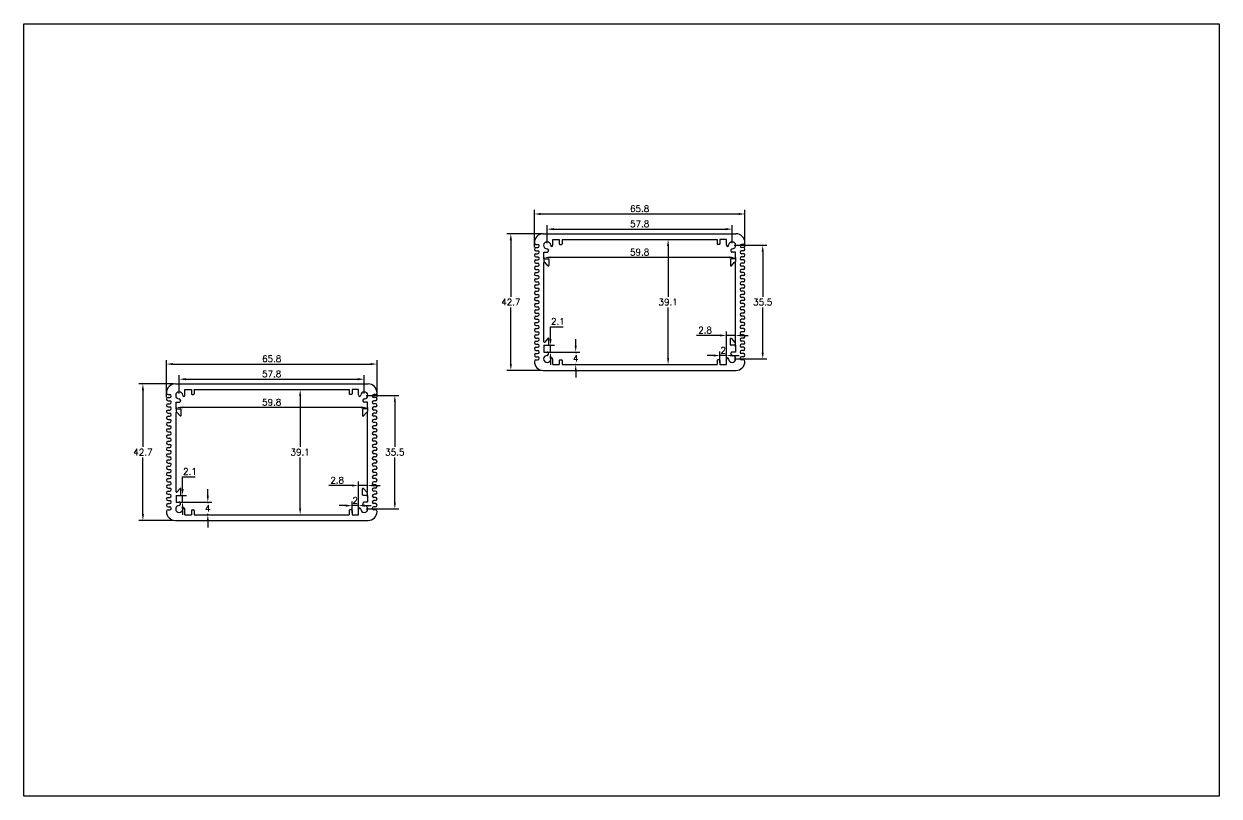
# Model space of a CAD drawing. Header units: millimetres. Extents: x -77 to 296, y -108 to 134.
import ezdxf

# ---------------------------------------------------------------- set-up
doc = ezdxf.new("R2010")
doc.units = ezdxf.units.MM
doc.styles.get("Standard").update_dxf_attribs({"font": 'txt.shx', "height": 2})
doc.dimstyles.new('ISO-25', dxfattribs={"dimtxt": 2.5, "dimasz": 2, "dimexe": 1.25, "dimexo": 0.625, "dimtad": 1, "dimtih": 1, "dimtoh": 1, "dimdec": 1, "dimdsep": 46, "dimtxsty": 'Standard', "dimcen": 2.5, "dimadec": 0, "dimazin": 0, "dimtfac": 1, "dimtdec": 1, "dimtmove": 0, "dimatfit": 3, "dimfxl": 0, "dimarcsym": 0})

# ---------------------------------------------------------------- blocks, each defined once
blk = doc.blocks.new('*D22')
at = {"color": 0, "lineweight": -2}
for p, q in [((-32.95, 17.15), (-32.95, 28.74)), ((-30.95, 27.49), (30.85, 27.49)), ((32.85, 17.15), (32.85, 28.74))]:
    blk.add_line(p, q, dxfattribs=at)
at = {"color": 0}
for points in [[(-30.95, 27.82), (-30.95, 27.16), (-32.95, 27.49)], [(30.85, 27.82), (30.85, 27.16), (32.85, 27.49)]]:
    blk.add_solid(points, dxfattribs=at)
at = {"layer": 'Defpoints', "color": 0}
for p in [(32.85, 27.49), (-32.95, 16.53), (32.85, 16.53)]:
    blk.add_point(p, dxfattribs=at)
at = {"color": 0, "insert": (-0.05, 29.14), "char_height": 2, "attachment_point": 5}
blk.add_mtext('65.8', dxfattribs=at)
blk = doc.blocks.new('*D23')
at = {"color": 0, "lineweight": -2}
for p, q in [((-28.95, 18.33), (-28.95, 24)), ((-26.95, 22.75), (26.85, 22.75)), ((28.85, 18.33), (28.85, 24))]:
    blk.add_line(p, q, dxfattribs=at)
at = {"color": 0}
for points in [[(-26.95, 23.09), (-26.95, 22.42), (-28.95, 22.75)], [(26.85, 23.09), (26.85, 22.42), (28.85, 22.75)]]:
    blk.add_solid(points, dxfattribs=at)
at = {"layer": 'Defpoints', "color": 0}
for p in [(28.85, 22.75), (-28.95, 17.7), (28.85, 17.7)]:
    blk.add_point(p, dxfattribs=at)
at = {"color": 0, "insert": (-0.05, 24.4), "char_height": 2, "attachment_point": 5}
blk.add_mtext('57.8', dxfattribs=at)
blk = doc.blocks.new('*D24')
at = {"color": 0, "lineweight": -2}
for p, q in [((-30.77, 21.3), (-41.54, 21.3)), ((-40.29, 19.3), (-40.29, 1.62)), ((-40.29, -19.4), (-40.29, -1.72)), ((-30.77, -21.4), (-41.54, -21.4))]:
    blk.add_line(p, q, dxfattribs=at)
at = {"color": 0}
for points in [[(-40.63, 19.3), (-39.96, 19.3), (-40.29, 21.3)], [(-40.63, -19.4), (-39.96, -19.4), (-40.29, -21.4)]]:
    blk.add_solid(points, dxfattribs=at)
at = {"layer": 'Defpoints', "color": 0}
for p in [(-40.29, 21.3), (-30.15, 21.3), (-30.15, -21.4)]:
    blk.add_point(p, dxfattribs=at)
at = {"color": 0, "insert": (-40.29, -0.05), "char_height": 2, "attachment_point": 5}
blk.add_mtext('42.7', dxfattribs=at)
blk = doc.blocks.new('*D25')
at = {"color": 0, "lineweight": -2}
for p, q in [((29.48, 17.7), (39.67, 17.7)), ((38.42, 15.7), (38.42, 1.6)), ((38.42, -15.8), (38.42, -1.7)), ((29.48, -17.8), (39.67, -17.8))]:
    blk.add_line(p, q, dxfattribs=at)
at = {"color": 0}
for points in [[(38.08, 15.7), (38.75, 15.7), (38.42, 17.7)], [(38.08, -15.8), (38.75, -15.8), (38.42, -17.8)]]:
    blk.add_solid(points, dxfattribs=at)
at = {"layer": 'Defpoints', "color": 0}
for p in [(28.85, 17.7), (28.85, -17.8), (38.42, -17.8)]:
    blk.add_point(p, dxfattribs=at)
at = {"color": 0, "insert": (38.42, -0.05), "char_height": 2, "attachment_point": 5}
blk.add_mtext('35.5', dxfattribs=at)
blk = doc.blocks.new('*D26')
at = {"color": 0, "lineweight": -2}
for p, q in [((-27.91, -11.55), (-27.91, -7.73)), ((-27.91, -7.73), (-23.93, -7.73)), ((-28.67, -13.55), (-26.66, -13.55)), ((-27.91, -15.65), (-27.91, -13.55)), ((-28.84, -15.65), (-26.66, -15.65)), ((-27.91, -17.65), (-27.91, -19.65))]:
    blk.add_line(p, q, dxfattribs=at)
at = {"color": 0}
for points in [[(-28.24, -11.55), (-27.57, -11.55), (-27.91, -13.55)], [(-28.24, -17.65), (-27.57, -17.65), (-27.91, -15.65)]]:
    blk.add_solid(points, dxfattribs=at)
at = {"layer": 'Defpoints', "color": 0}
for p in [(-29.3, -13.55), (-29.47, -15.65), (-27.91, -15.65)]:
    blk.add_point(p, dxfattribs=at)
at = {"color": 0, "insert": (-25.6, -6.08), "char_height": 2, "attachment_point": 5}
blk.add_mtext('2.1', dxfattribs=at)
blk = doc.blocks.new('*D27')
at = {"color": 0, "lineweight": -2}
for p, q in [((-20.02, -13.65), (-20.02, -11.65)), ((-28.84, -15.65), (-18.77, -15.65)), ((-20.02, -15.65), (-20.02, -15.97)), ((-23.62, -19.6), (-18.77, -19.6)), ((-20.02, -19.6), (-20.02, -19.28)), ((-20.02, -21.6), (-20.02, -23.6))]:
    blk.add_line(p, q, dxfattribs=at)
at = {"color": 0}
for points in [[(-20.36, -13.65), (-19.69, -13.65), (-20.02, -15.65)], [(-20.36, -21.6), (-19.69, -21.6), (-20.02, -19.6)]]:
    blk.add_solid(points, dxfattribs=at)
at = {"layer": 'Defpoints', "color": 0}
for p in [(-29.47, -15.65), (-24.25, -19.6), (-20.02, -19.6)]:
    blk.add_point(p, dxfattribs=at)
at = {"color": 0, "insert": (-20.02, -17.62), "char_height": 2, "attachment_point": 5}
blk.add_mtext('4', dxfattribs=at)
blk = doc.blocks.new('*D28')
at = {"color": 0, "lineweight": -2}
for p, q in [((23.05, -16.75), (21.05, -16.75)), ((25.05, -18.97), (25.05, -15.5)), ((27.05, -16.75), (25.05, -16.75)), ((27.05, -18.97), (27.05, -15.5)), ((29.05, -16.75), (31.05, -16.75))]:
    blk.add_line(p, q, dxfattribs=at)
at = {"color": 0}
for points in [[(23.05, -16.42), (23.05, -17.09), (25.05, -16.75)], [(29.05, -16.42), (29.05, -17.09), (27.05, -16.75)]]:
    blk.add_solid(points, dxfattribs=at)
at = {"layer": 'Defpoints', "color": 0}
for p in [(25.05, -16.75), (25.05, -19.6), (27.05, -19.6)]:
    blk.add_point(p, dxfattribs=at)
at = {"color": 0, "insert": (26.05, -15.11), "char_height": 2, "attachment_point": 5}
blk.add_mtext('2', dxfattribs=at)
blk = doc.blocks.new('*D29')
at = {"color": 0, "lineweight": -2}
for p, q in [((25.05, -10.46), (17.76, -10.46)), ((27.05, -18.97), (27.05, -9.21)), ((29.85, -10.46), (27.05, -10.46)), ((29.85, -13.97), (29.85, -9.21)), ((31.85, -10.46), (33.85, -10.46))]:
    blk.add_line(p, q, dxfattribs=at)
at = {"color": 0}
for points in [[(25.05, -10.13), (25.05, -10.8), (27.05, -10.46)], [(31.85, -10.13), (31.85, -10.8), (29.85, -10.46)]]:
    blk.add_solid(points, dxfattribs=at)
at = {"layer": 'Defpoints', "color": 0}
for p in [(29.85, -10.46), (29.85, -14.6), (27.05, -19.6)]:
    blk.add_point(p, dxfattribs=at)
at = {"color": 0, "insert": (20.41, -8.82), "char_height": 2, "attachment_point": 5}
blk.add_mtext('2.8', dxfattribs=at)
blk = doc.blocks.new('*D30')
at = {"color": 0, "lineweight": -2}
for p, q in [((-29.95, 13.88), (-29.95, 12.66)), ((27.85, 13.91), (-27.95, 13.91)), ((29.85, 13.88), (29.85, 12.66))]:
    blk.add_line(p, q, dxfattribs=at)
at = {"color": 0}
for points in [[(-27.95, 14.25), (-27.95, 13.58), (-29.95, 13.91)], [(27.85, 14.25), (27.85, 13.58), (29.85, 13.91)]]:
    blk.add_solid(points, dxfattribs=at)
at = {"layer": 'Defpoints', "color": 0}
for p in [(-29.95, 14.5), (-29.95, 13.91), (29.85, 14.5)]:
    blk.add_point(p, dxfattribs=at)
at = {"color": 0, "insert": (-0.05, 15.56), "char_height": 2, "attachment_point": 5}
blk.add_mtext('59.8', dxfattribs=at)
blk = doc.blocks.new('*D31')
at = {"color": 0, "lineweight": -2}
for p, q in [((0.58, 19.5), (10.09, 19.5)), ((8.84, 17.5), (8.84, 1.6)), ((8.84, -17.6), (8.84, -1.7)), ((0.58, -19.6), (10.09, -19.6))]:
    blk.add_line(p, q, dxfattribs=at)
at = {"color": 0}
for points in [[(8.51, 17.5), (9.17, 17.5), (8.84, 19.5)], [(8.51, -17.6), (9.17, -17.6), (8.84, -19.6)]]:
    blk.add_solid(points, dxfattribs=at)
at = {"layer": 'Defpoints', "color": 0}
for p in [(-0.05, 19.5), (-0.05, -19.6), (8.84, -19.6)]:
    blk.add_point(p, dxfattribs=at)
at = {"color": 0, "insert": (8.84, -0.05), "char_height": 2, "attachment_point": 5}
blk.add_mtext('39.1', dxfattribs=at)
blk = doc.blocks.new('*D32')
at = {"color": 0, "lineweight": -2}
for p, q in [((82.02, 64.05), (82.02, 75.64)), ((147.82, 64.05), (147.82, 75.64)), ((84.02, 74.39), (145.82, 74.39))]:
    blk.add_line(p, q, dxfattribs=at)
at = {"color": 0}
for points in [[(84.02, 74.72), (84.02, 74.05), (82.02, 74.39)], [(145.82, 74.72), (145.82, 74.05), (147.82, 74.39)]]:
    blk.add_solid(points, dxfattribs=at)
at = {"layer": 'Defpoints', "color": 0}
for p in [(147.82, 74.39), (82.02, 63.42), (147.82, 63.42)]:
    blk.add_point(p, dxfattribs=at)
at = {"color": 0, "insert": (114.92, 76.03), "char_height": 2, "attachment_point": 5}
blk.add_mtext('65.8', dxfattribs=at)
blk = doc.blocks.new('*D33')
at = {"color": 0, "lineweight": -2}
for p, q in [((86.02, 65.22), (86.02, 70.9)), ((88.02, 69.65), (141.82, 69.65)), ((143.82, 65.22), (143.82, 70.9))]:
    blk.add_line(p, q, dxfattribs=at)
at = {"color": 0}
for points in [[(88.02, 69.98), (88.02, 69.32), (86.02, 69.65)], [(141.82, 69.98), (141.82, 69.32), (143.82, 69.65)]]:
    blk.add_solid(points, dxfattribs=at)
at = {"layer": 'Defpoints', "color": 0}
for p in [(143.82, 69.65), (86.02, 64.6), (143.82, 64.6)]:
    blk.add_point(p, dxfattribs=at)
at = {"color": 0, "insert": (114.92, 71.3), "char_height": 2, "attachment_point": 5}
blk.add_mtext('57.8', dxfattribs=at)
blk = doc.blocks.new('*D34')
at = {"color": 0, "lineweight": -2}
for p, q in [((84.19, 68.2), (73.42, 68.2)), ((74.67, 66.2), (74.67, 48.51)), ((74.67, 27.5), (74.67, 45.18)), ((84.19, 25.5), (73.42, 25.5))]:
    blk.add_line(p, q, dxfattribs=at)
at = {"color": 0}
for points in [[(74.33, 66.2), (75, 66.2), (74.67, 68.2)], [(74.33, 27.5), (75, 27.5), (74.67, 25.5)]]:
    blk.add_solid(points, dxfattribs=at)
at = {"layer": 'Defpoints', "color": 0}
for p in [(74.67, 68.2), (84.82, 68.2), (84.82, 25.5)]:
    blk.add_point(p, dxfattribs=at)
at = {"color": 0, "insert": (74.67, 46.85), "char_height": 2, "attachment_point": 5}
blk.add_mtext('42.7', dxfattribs=at)
blk = doc.blocks.new('*D35')
at = {"color": 0, "lineweight": -2}
for p, q in [((144.44, 64.6), (154.63, 64.6)), ((153.38, 62.6), (153.38, 48.49)), ((153.38, 31.1), (153.38, 45.2)), ((144.44, 29.1), (154.63, 29.1))]:
    blk.add_line(p, q, dxfattribs=at)
at = {"color": 0}
for points in [[(153.04, 62.6), (153.71, 62.6), (153.38, 64.6)], [(153.04, 31.1), (153.71, 31.1), (153.38, 29.1)]]:
    blk.add_solid(points, dxfattribs=at)
at = {"layer": 'Defpoints', "color": 0}
for p in [(143.82, 64.6), (143.82, 29.1), (153.38, 29.1)]:
    blk.add_point(p, dxfattribs=at)
at = {"color": 0, "insert": (153.38, 46.85), "char_height": 2, "attachment_point": 5}
blk.add_mtext('35.5', dxfattribs=at)
blk = doc.blocks.new('*D36')
at = {"color": 0, "lineweight": -2}
for p, q in [((87.05, 35.35), (87.05, 39.17)), ((87.05, 39.17), (91.04, 39.17)), ((86.12, 31.25), (88.3, 31.25)), ((86.29, 33.35), (88.3, 33.35)), ((87.05, 31.25), (87.05, 33.35)), ((87.05, 29.25), (87.05, 27.25))]:
    blk.add_line(p, q, dxfattribs=at)
at = {"color": 0}
for points in [[(86.72, 35.35), (87.39, 35.35), (87.05, 33.35)], [(86.72, 29.25), (87.39, 29.25), (87.05, 31.25)]]:
    blk.add_solid(points, dxfattribs=at)
at = {"layer": 'Defpoints', "color": 0}
for p in [(85.49, 31.25), (85.67, 33.35), (87.05, 31.25)]:
    blk.add_point(p, dxfattribs=at)
at = {"color": 0, "insert": (89.36, 40.81), "char_height": 2, "attachment_point": 5}
blk.add_mtext('2.1', dxfattribs=at)
blk = doc.blocks.new('*D37')
at = {"color": 0, "lineweight": -2}
for p, q in [((94.94, 33.25), (94.94, 35.25)), ((86.12, 31.25), (96.19, 31.25)), ((94.94, 31.25), (94.94, 30.93)), ((91.34, 27.3), (96.19, 27.3)), ((94.94, 27.3), (94.94, 27.61)), ((94.94, 25.3), (94.94, 23.3))]:
    blk.add_line(p, q, dxfattribs=at)
at = {"color": 0}
for points in [[(94.61, 33.25), (95.27, 33.25), (94.94, 31.25)], [(94.61, 25.3), (95.27, 25.3), (94.94, 27.3)]]:
    blk.add_solid(points, dxfattribs=at)
at = {"layer": 'Defpoints', "color": 0}
for p in [(85.49, 31.25), (90.72, 27.3), (94.94, 27.3)]:
    blk.add_point(p, dxfattribs=at)
at = {"color": 0, "insert": (94.94, 29.27), "char_height": 2, "attachment_point": 5}
blk.add_mtext('4', dxfattribs=at)
blk = doc.blocks.new('*D38')
at = {"color": 0, "lineweight": -2}
for p, q in [((138.02, 30.14), (136.02, 30.14)), ((140.02, 27.92), (140.02, 31.39)), ((142.02, 30.14), (140.02, 30.14)), ((142.02, 27.92), (142.02, 31.39)), ((144.02, 30.14), (146.02, 30.14))]:
    blk.add_line(p, q, dxfattribs=at)
at = {"color": 0}
for points in [[(138.02, 30.48), (138.02, 29.81), (140.02, 30.14)], [(144.02, 30.48), (144.02, 29.81), (142.02, 30.14)]]:
    blk.add_solid(points, dxfattribs=at)
at = {"layer": 'Defpoints', "color": 0}
for p in [(140.02, 30.14), (140.02, 27.3), (142.02, 27.3)]:
    blk.add_point(p, dxfattribs=at)
at = {"color": 0, "insert": (141.02, 31.79), "char_height": 2, "attachment_point": 5}
blk.add_mtext('2', dxfattribs=at)
blk = doc.blocks.new('*D39')
at = {"color": 0, "lineweight": -2}
for p, q in [((142.02, 27.92), (142.02, 37.68)), ((144.82, 32.92), (144.82, 37.68)), ((140.02, 36.43), (132.72, 36.43)), ((144.82, 36.43), (142.02, 36.43)), ((146.82, 36.43), (148.82, 36.43))]:
    blk.add_line(p, q, dxfattribs=at)
at = {"color": 0}
for points in [[(140.02, 36.77), (140.02, 36.1), (142.02, 36.43)], [(146.82, 36.77), (146.82, 36.1), (144.82, 36.43)]]:
    blk.add_solid(points, dxfattribs=at)
at = {"layer": 'Defpoints', "color": 0}
for p in [(144.82, 36.43), (144.82, 32.3), (142.02, 27.3)]:
    blk.add_point(p, dxfattribs=at)
at = {"color": 0, "insert": (135.37, 38.08), "char_height": 2, "attachment_point": 5}
blk.add_mtext('2.8', dxfattribs=at)
blk = doc.blocks.new('*D40')
at = {"color": 0, "lineweight": -2}
for p, q in [((85.02, 60.77), (85.02, 59.56)), ((142.82, 60.81), (87.02, 60.81)), ((144.82, 60.77), (144.82, 59.56))]:
    blk.add_line(p, q, dxfattribs=at)
at = {"color": 0}
for points in [[(87.02, 61.14), (87.02, 60.48), (85.02, 60.81)], [(142.82, 61.14), (142.82, 60.48), (144.82, 60.81)]]:
    blk.add_solid(points, dxfattribs=at)
at = {"layer": 'Defpoints', "color": 0}
for p in [(85.02, 61.4), (85.02, 60.81), (144.82, 61.4)]:
    blk.add_point(p, dxfattribs=at)
at = {"color": 0, "insert": (114.92, 62.46), "char_height": 2, "attachment_point": 5}
blk.add_mtext('59.8', dxfattribs=at)
blk = doc.blocks.new('*D41')
at = {"color": 0, "lineweight": -2}
for p, q in [((115.54, 66.4), (125.05, 66.4)), ((123.8, 64.4), (123.8, 48.49)), ((123.8, 29.3), (123.8, 45.2)), ((115.54, 27.3), (125.05, 27.3))]:
    blk.add_line(p, q, dxfattribs=at)
at = {"color": 0}
for points in [[(123.47, 64.4), (124.14, 64.4), (123.8, 66.4)], [(123.47, 29.3), (124.14, 29.3), (123.8, 27.3)]]:
    blk.add_solid(points, dxfattribs=at)
at = {"layer": 'Defpoints', "color": 0}
for p in [(114.92, 66.4), (114.92, 27.3), (123.8, 27.3)]:
    blk.add_point(p, dxfattribs=at)
at = {"color": 0, "insert": (123.8, 46.85), "char_height": 2, "attachment_point": 5}
blk.add_mtext('39.1', dxfattribs=at)

msp = doc.modelspace()

# ---------------------------------------------------------------- linework, layer by layer
for p, q in [((84.82, 68.2), (145.02, 68.2)), ((82.02, 65.4), (82.02, 65.37)), ((82.52, 64.87), (83.04, 64.87)), ((82.52, 63.92), (83.04, 63.92)), ((83.52, 64.4), (83.52, 64.4)), ((87.82, 66.4), (89.82, 66.4)), ((87.82, 64.73), (87.82, 66.4)), ((89.82, 66.4), (89.82, 65.1)), ((90.02, 64.9), (90.52, 64.9)), ((90.72, 66.4), (139.12, 66.4)), ((90.72, 66.4), (90.72, 65.1)), ((139.12, 66.4), (139.12, 65.1)), ((139.82, 64.9), (139.32, 64.9)), ((142.02, 66.4), (140.02, 66.4)), ((140.02, 66.4), (140.02, 65.1)), ((142.02, 64.73), (142.02, 66.4)), ((146.32, 64.4), (146.32, 64.4)), ((147.32, 64.87), (146.79, 64.87)), ((147.32, 63.92), (146.79, 63.92)), ((147.82, 65.4), (147.82, 65.37)), ((82.52, 62.92), (83.04, 62.92)), ((82.52, 61.97), (83.04, 61.97)), ((82.52, 60.97), (83.04, 60.97)), ((82.52, 60.02), (83.04, 60.02)), ((83.52, 62.45), (83.52, 62.45)), ((83.52, 60.5), (83.52, 60.5)), ((85.02, 62.45), (85.97, 62.45)), ((85.02, 60.35), (85.02, 62.45)), ((85.02, 60.35), (86.32, 60.35)), ((86.41, 63.15), (86.43, 63.04)), ((86.52, 60.15), (86.52, 58.25)), ((143.32, 60.15), (143.32, 58.25)), ((143.43, 63.15), (143.4, 63.04)), ((144.82, 60.35), (143.52, 60.35)), ((144.82, 62.45), (143.86, 62.45)), ((144.82, 60.35), (144.82, 62.45)), ((146.32, 62.45), (146.32, 62.45)), ((146.32, 60.5), (146.32, 60.5)), ((147.32, 62.92), (146.79, 62.92)), ((147.32, 61.97), (146.79, 61.97)), ((147.32, 60.97), (146.79, 60.97)), ((147.32, 60.02), (146.79, 60.02)), ((82.52, 59.02), (83.04, 59.02)), ((82.52, 58.07), (83.04, 58.07)), ((82.52, 57.07), (83.04, 57.07)), ((82.52, 56.12), (83.04, 56.12)), ((83.52, 58.55), (83.52, 58.55)), ((83.52, 56.6), (83.52, 56.6)), ((85.02, 34.45), (85.02, 59.25)), ((85.12, 59.35), (85.17, 59.35)), ((86.26, 58.18), (85.25, 59.31)), ((86.42, 58.15), (86.33, 58.15)), ((143.42, 58.15), (143.5, 58.15)), ((143.57, 58.18), (144.59, 59.31)), ((144.72, 59.35), (144.66, 59.35)), ((144.82, 34.45), (144.82, 59.25)), ((146.32, 58.55), (146.32, 58.55)), ((146.32, 56.6), (146.32, 56.6)), ((147.32, 59.02), (146.79, 59.02)), ((147.32, 58.07), (146.79, 58.07)), ((147.32, 57.07), (146.79, 57.07)), ((147.32, 56.12), (146.79, 56.12)), ((82.52, 55.12), (83.04, 55.12)), ((82.52, 54.17), (83.04, 54.17)), ((82.52, 53.17), (83.04, 53.17)), ((83.52, 54.65), (83.52, 54.65)), ((83.52, 52.7), (83.52, 52.7)), ((146.32, 54.65), (146.32, 54.65)), ((146.32, 52.7), (146.32, 52.7)), ((147.32, 55.12), (146.79, 55.12)), ((147.32, 54.17), (146.79, 54.17)), ((147.32, 53.17), (146.79, 53.17)), ((82.52, 52.22), (83.04, 52.22)), ((82.52, 51.22), (83.04, 51.22)), ((82.52, 50.27), (83.04, 50.27)), ((82.52, 49.27), (83.04, 49.27)), ((83.52, 50.75), (83.52, 50.75)), ((83.52, 48.8), (83.52, 48.8)), ((146.32, 50.75), (146.32, 50.75)), ((146.32, 48.8), (146.32, 48.8)), ((147.32, 52.22), (146.79, 52.22)), ((147.32, 51.22), (146.79, 51.22)), ((147.32, 50.27), (146.79, 50.27)), ((147.32, 49.27), (146.79, 49.27)), ((82.52, 48.32), (83.04, 48.32)), ((82.52, 47.32), (83.04, 47.32)), ((82.52, 46.37), (83.04, 46.37)), ((82.52, 45.37), (83.04, 45.37)), ((83.52, 46.85), (83.52, 46.85)), ((83.52, 44.9), (83.52, 44.9)), ((146.32, 46.85), (146.32, 46.85)), ((146.32, 44.9), (146.32, 44.9)), ((147.32, 48.32), (146.79, 48.32)), ((147.32, 47.32), (146.79, 47.32)), ((147.32, 46.37), (146.79, 46.37)), ((147.32, 45.37), (146.79, 45.37)), ((82.52, 44.42), (83.04, 44.42)), ((82.52, 43.42), (83.04, 43.42)), ((82.52, 42.47), (83.04, 42.47)), ((82.52, 41.47), (83.04, 41.47)), ((83.52, 42.95), (83.52, 42.95)), ((146.32, 42.95), (146.32, 42.95)), ((147.32, 44.42), (146.79, 44.42)), ((147.32, 43.42), (146.79, 43.42)), ((147.32, 42.47), (146.79, 42.47)), ((147.32, 41.47), (146.79, 41.47)), ((82.52, 40.52), (83.04, 40.52)), ((82.52, 39.52), (83.04, 39.52)), ((82.52, 38.57), (83.04, 38.57)), ((82.52, 37.57), (83.04, 37.57)), ((83.52, 41), (83.52, 41)), ((83.52, 39.05), (83.52, 39.05)), ((146.32, 41), (146.32, 41)), ((146.32, 39.05), (146.32, 39.05)), ((147.32, 40.52), (146.79, 40.52)), ((147.32, 39.52), (146.79, 39.52)), ((147.32, 38.57), (146.79, 38.57)), ((147.32, 37.57), (146.79, 37.57)), ((82.52, 36.62), (83.04, 36.62)), ((82.52, 35.62), (83.04, 35.62)), ((82.52, 34.67), (83.04, 34.67)), ((82.52, 33.67), (83.04, 33.67)), ((83.52, 37.1), (83.52, 37.1)), ((83.52, 35.15), (83.52, 35.15)), ((85.12, 34.35), (85.17, 34.35)), ((86.26, 35.51), (85.25, 34.38)), ((86.42, 35.55), (86.33, 35.55)), ((86.52, 33.55), (86.52, 35.45)), ((143.32, 33.55), (143.32, 35.45)), ((143.42, 35.55), (143.5, 35.55)), ((143.57, 35.51), (144.59, 34.38)), ((144.72, 34.35), (144.66, 34.35)), ((146.32, 37.1), (146.32, 37.1)), ((146.32, 35.15), (146.32, 35.15)), ((147.32, 36.62), (146.79, 36.62)), ((147.32, 35.62), (146.79, 35.62)), ((147.32, 34.67), (146.79, 34.67)), ((147.32, 33.67), (146.79, 33.67)), ((82.52, 32.72), (83.04, 32.72)), ((82.52, 31.72), (83.04, 31.72)), ((82.52, 30.77), (83.04, 30.77)), ((83.52, 33.2), (83.52, 33.2)), ((83.52, 31.25), (83.52, 31.25)), ((85.02, 33.35), (86.32, 33.35)), ((85.02, 33.35), (85.02, 31.25)), ((85.02, 31.25), (85.97, 31.25)), ((86.41, 30.55), (86.43, 30.65)), ((143.43, 30.55), (143.4, 30.65)), ((144.82, 33.35), (143.52, 33.35)), ((144.82, 31.25), (143.86, 31.25)), ((144.82, 33.35), (144.82, 31.25)), ((146.32, 33.2), (146.32, 33.2)), ((146.32, 31.25), (146.32, 31.25)), ((147.32, 32.72), (146.79, 32.72)), ((147.32, 31.72), (146.79, 31.72)), ((147.32, 30.77), (146.79, 30.77)), ((82.02, 28.32), (82.02, 28.3)), ((82.52, 29.77), (83.04, 29.77)), ((82.52, 28.82), (83.04, 28.82)), ((83.52, 29.3), (83.52, 29.3)), ((87.82, 27.3), (87.82, 28.96)), ((87.82, 27.3), (89.82, 27.3)), ((89.82, 28.6), (89.82, 27.3)), ((90.02, 28.8), (90.52, 28.8)), ((90.72, 28.6), (90.72, 27.3)), ((90.72, 27.3), (139.12, 27.3)), ((139.12, 28.6), (139.12, 27.3)), ((139.82, 28.8), (139.32, 28.8)), ((140.02, 28.6), (140.02, 27.3)), ((140.02, 27.3), (142.02, 27.3)), ((142.02, 27.3), (142.02, 28.96)), ((146.32, 29.3), (146.32, 29.3)), ((147.32, 29.77), (146.79, 29.77)), ((147.32, 28.82), (146.79, 28.82)), ((147.82, 28.32), (147.82, 28.3)), ((84.82, 25.5), (145.02, 25.5)), ((-30.15, 21.3), (30.05, 21.3)), ((-27.15, 19.5), (-25.15, 19.5)), ((-27.15, 17.84), (-27.15, 19.5)), ((-25.15, 19.5), (-25.15, 18.2)), ((-24.25, 19.5), (-24.25, 18.2)), ((-24.25, 19.5), (24.15, 19.5)), ((24.15, 19.5), (24.15, 18.2)), ((27.05, 19.5), (25.05, 19.5)), ((25.05, 19.5), (25.05, 18.2)), ((27.05, 17.84), (27.05, 19.5)), ((-32.95, 18.5), (-32.95, 18.48)), ((-32.45, 17.98), (-31.92, 17.98)), ((-32.45, 17.03), (-31.92, 17.03)), ((-32.45, 16.03), (-31.92, 16.03)), ((-32.45, 15.08), (-31.92, 15.08)), ((-31.45, 17.5), (-31.45, 17.5)), ((-31.45, 15.55), (-31.45, 15.55)), ((-29.95, 15.55), (-28.99, 15.55)), ((-29.95, 13.45), (-29.95, 15.55)), ((-28.56, 16.25), (-28.53, 16.15)), ((-24.95, 18), (-24.45, 18)), ((24.85, 18), (24.35, 18)), ((28.47, 16.25), (28.44, 16.15)), ((29.85, 15.55), (28.9, 15.55)), ((29.85, 13.45), (29.85, 15.55)), ((31.35, 17.5), (31.35, 17.5)), ((31.35, 15.55), (31.35, 15.55)), ((32.35, 17.98), (31.83, 17.98)), ((32.35, 17.03), (31.83, 17.03)), ((32.35, 16.03), (31.83, 16.03)), ((32.35, 15.08), (31.83, 15.08)), ((32.85, 18.5), (32.85, 18.48)), ((-32.45, 14.08), (-31.92, 14.08)), ((-32.45, 13.13), (-31.92, 13.13)), ((-32.45, 12.13), (-31.92, 12.13)), ((-31.45, 13.6), (-31.45, 13.6)), ((-31.45, 11.65), (-31.45, 11.65)), ((-29.95, 13.45), (-28.65, 13.45)), ((-29.95, -12.45), (-29.95, 12.35)), ((-29.85, 12.45), (-29.79, 12.45)), ((-28.7, 11.28), (-29.71, 12.42)), ((-28.55, 11.25), (-28.63, 11.25)), ((-28.45, 13.25), (-28.45, 11.35)), ((28.35, 13.25), (28.35, 11.35)), ((28.45, 11.25), (28.54, 11.25)), ((29.85, 13.45), (28.55, 13.45)), ((28.61, 11.28), (29.62, 12.42)), ((29.75, 12.45), (29.7, 12.45)), ((29.85, -12.45), (29.85, 12.35)), ((31.35, 13.6), (31.35, 13.6)), ((31.35, 11.65), (31.35, 11.65)), ((32.35, 14.08), (31.83, 14.08)), ((32.35, 13.13), (31.83, 13.13)), ((32.35, 12.13), (31.83, 12.13)), ((-32.45, 11.18), (-31.92, 11.18)), ((-32.45, 10.18), (-31.92, 10.18)), ((-32.45, 9.23), (-31.92, 9.23)), ((-32.45, 8.23), (-31.92, 8.23)), ((-31.45, 9.7), (-31.45, 9.7)), ((-31.45, 7.75), (-31.45, 7.75)), ((31.35, 9.7), (31.35, 9.7)), ((31.35, 7.75), (31.35, 7.75)), ((32.35, 11.18), (31.83, 11.18)), ((32.35, 10.18), (31.83, 10.18)), ((32.35, 9.23), (31.83, 9.23)), ((32.35, 8.23), (31.83, 8.23)), ((-32.45, 7.28), (-31.92, 7.28)), ((-32.45, 6.28), (-31.92, 6.28)), ((-32.45, 5.33), (-31.92, 5.33)), ((-32.45, 4.33), (-31.92, 4.33)), ((-31.45, 5.8), (-31.45, 5.8)), ((-31.45, 3.85), (-31.45, 3.85)), ((31.35, 5.8), (31.35, 5.8)), ((31.35, 3.85), (31.35, 3.85)), ((32.35, 7.28), (31.83, 7.28)), ((32.35, 6.28), (31.83, 6.28)), ((32.35, 5.33), (31.83, 5.33)), ((32.35, 4.33), (31.83, 4.33)), ((-32.45, 3.38), (-31.92, 3.38)), ((-32.45, 2.38), (-31.92, 2.38)), ((-32.45, 1.43), (-31.92, 1.43)), ((-32.45, 0.43), (-31.92, 0.43)), ((-31.45, 1.9), (-31.45, 1.9)), ((31.35, 1.9), (31.35, 1.9)), ((32.35, 3.38), (31.83, 3.38)), ((32.35, 2.38), (31.83, 2.38)), ((32.35, 1.43), (31.83, 1.43)), ((32.35, 0.43), (31.83, 0.43)), ((-32.45, -0.52), (-31.92, -0.52)), ((-32.45, -1.52), (-31.92, -1.52)), ((-32.45, -2.47), (-31.92, -2.47)), ((-32.45, -3.47), (-31.92, -3.47)), ((-31.45, -0.05), (-31.45, -0.05)), ((-31.45, -2), (-31.45, -2)), ((31.35, -0.05), (31.35, -0.05)), ((31.35, -2), (31.35, -2)), ((32.35, -0.52), (31.83, -0.52)), ((32.35, -1.52), (31.83, -1.52)), ((32.35, -2.47), (31.83, -2.47)), ((32.35, -3.47), (31.83, -3.47)), ((-32.45, -4.42), (-31.92, -4.42)), ((-32.45, -5.42), (-31.92, -5.42)), ((-32.45, -6.37), (-31.92, -6.37)), ((-32.45, -7.37), (-31.92, -7.37)), ((-31.45, -3.95), (-31.45, -3.95)), ((-31.45, -5.9), (-31.45, -5.9)), ((31.35, -3.95), (31.35, -3.95)), ((31.35, -5.9), (31.35, -5.9)), ((32.35, -4.42), (31.83, -4.42)), ((32.35, -5.42), (31.83, -5.42)), ((32.35, -6.37), (31.83, -6.37)), ((32.35, -7.37), (31.83, -7.37)), ((-32.45, -8.32), (-31.92, -8.32)), ((-32.45, -9.32), (-31.92, -9.32)), ((-32.45, -10.27), (-31.92, -10.27)), ((-31.45, -7.85), (-31.45, -7.85)), ((-31.45, -9.8), (-31.45, -9.8)), ((31.35, -7.85), (31.35, -7.85)), ((31.35, -9.8), (31.35, -9.8)), ((32.35, -8.32), (31.83, -8.32)), ((32.35, -9.32), (31.83, -9.32)), ((32.35, -10.27), (31.83, -10.27)), ((-32.45, -11.27), (-31.92, -11.27)), ((-32.45, -12.22), (-31.92, -12.22)), ((-32.45, -13.22), (-31.92, -13.22)), ((-32.45, -14.17), (-31.92, -14.17)), ((-31.45, -11.75), (-31.45, -11.75)), ((-31.45, -13.7), (-31.45, -13.7)), ((-29.95, -13.55), (-28.65, -13.55)), ((-29.95, -13.55), (-29.95, -15.65)), ((-29.85, -12.55), (-29.79, -12.55)), ((-28.7, -11.38), (-29.71, -12.52)), ((-28.55, -11.35), (-28.63, -11.35)), ((-28.45, -13.35), (-28.45, -11.45)), ((28.35, -13.35), (28.35, -11.45)), ((28.45, -11.35), (28.54, -11.35)), ((29.85, -13.55), (28.55, -13.55)), ((28.61, -11.38), (29.62, -12.52)), ((29.75, -12.55), (29.7, -12.55)), ((29.85, -13.55), (29.85, -15.65)), ((31.35, -11.75), (31.35, -11.75)), ((31.35, -13.7), (31.35, -13.7)), ((32.35, -11.27), (31.83, -11.27)), ((32.35, -12.22), (31.83, -12.22)), ((32.35, -13.22), (31.83, -13.22)), ((32.35, -14.17), (31.83, -14.17)), ((-32.95, -18.57), (-32.95, -18.6)), ((-32.45, -15.17), (-31.92, -15.17)), ((-32.45, -16.12), (-31.92, -16.12)), ((-32.45, -17.12), (-31.92, -17.12)), ((-32.45, -18.07), (-31.92, -18.07)), ((-31.45, -15.65), (-31.45, -15.65)), ((-31.45, -17.6), (-31.45, -17.6)), ((-29.95, -15.65), (-28.99, -15.65)), ((-28.56, -16.35), (-28.53, -16.25)), ((-27.15, -19.6), (-27.15, -17.94)), ((-25.15, -18.3), (-25.15, -19.6)), ((-24.95, -18.1), (-24.45, -18.1)), ((-24.25, -18.3), (-24.25, -19.6)), ((24.15, -18.3), (24.15, -19.6)), ((24.85, -18.1), (24.35, -18.1)), ((25.05, -18.3), (25.05, -19.6)), ((27.05, -19.6), (27.05, -17.94)), ((28.47, -16.35), (28.44, -16.25)), ((29.85, -15.65), (28.9, -15.65)), ((31.35, -15.65), (31.35, -15.65)), ((31.35, -17.6), (31.35, -17.6)), ((32.35, -15.17), (31.83, -15.17)), ((32.35, -16.12), (31.83, -16.12)), ((32.35, -17.12), (31.83, -17.12)), ((32.35, -18.07), (31.83, -18.07)), ((32.85, -18.57), (32.85, -18.6)), ((-30.15, -21.4), (30.05, -21.4)), ((-27.15, -19.6), (-25.15, -19.6)), ((-24.25, -19.6), (24.15, -19.6)), ((25.05, -19.6), (27.05, -19.6))]:
    msp.add_line(p, q)
at = {"color": 2}
for p, q in [((82.02, 63.42), (82.02, 63.42)), ((82.02, 61.47), (82.02, 61.47)), ((147.82, 63.42), (147.82, 63.42)), ((147.82, 61.47), (147.82, 61.47)), ((82.02, 59.52), (82.02, 59.52)), ((82.02, 57.57), (82.02, 57.57)), ((147.82, 59.52), (147.82, 59.52)), ((147.82, 57.57), (147.82, 57.57)), ((82.02, 55.62), (82.02, 55.62)), ((82.02, 53.67), (82.02, 53.67)), ((147.82, 55.62), (147.82, 55.62)), ((147.82, 53.67), (147.82, 53.67)), ((82.02, 51.72), (82.02, 51.72)), ((82.02, 49.77), (82.02, 49.77)), ((147.82, 51.72), (147.82, 51.72)), ((147.82, 49.77), (147.82, 49.77)), ((82.02, 47.82), (82.02, 47.82)), ((82.02, 45.87), (82.02, 45.87)), ((147.82, 47.82), (147.82, 47.82)), ((147.82, 45.87), (147.82, 45.87)), ((82.02, 43.92), (82.02, 43.92)), ((82.02, 41.97), (82.02, 41.97)), ((147.82, 43.92), (147.82, 43.92)), ((147.82, 41.97), (147.82, 41.97)), ((82.02, 40.02), (82.02, 40.02)), ((82.02, 38.07), (82.02, 38.07)), ((147.82, 40.02), (147.82, 40.02)), ((147.82, 38.07), (147.82, 38.07)), ((82.02, 36.12), (82.02, 36.12)), ((82.02, 34.17), (82.02, 34.17)), ((147.82, 36.12), (147.82, 36.12)), ((147.82, 34.17), (147.82, 34.17)), ((82.02, 32.22), (82.02, 32.22)), ((82.02, 30.27), (82.02, 30.27)), ((147.82, 32.22), (147.82, 32.22)), ((147.82, 30.27), (147.82, 30.27)), ((-32.95, 16.53), (-32.95, 16.53)), ((32.85, 16.53), (32.85, 16.53)), ((-32.95, 14.58), (-32.95, 14.58)), ((-32.95, 12.63), (-32.95, 12.63)), ((32.85, 14.58), (32.85, 14.58)), ((32.85, 12.63), (32.85, 12.63)), ((-32.95, 10.68), (-32.95, 10.68)), ((-32.95, 8.73), (-32.95, 8.73)), ((32.85, 10.68), (32.85, 10.68)), ((32.85, 8.73), (32.85, 8.73)), ((-32.95, 6.78), (-32.95, 6.78)), ((-32.95, 4.83), (-32.95, 4.83)), ((32.85, 6.78), (32.85, 6.78)), ((32.85, 4.83), (32.85, 4.83)), ((-32.95, 2.88), (-32.95, 2.88)), ((-32.95, 0.93), (-32.95, 0.93)), ((32.85, 2.88), (32.85, 2.88)), ((32.85, 0.93), (32.85, 0.93)), ((-32.95, -1.02), (-32.95, -1.02)), ((-32.95, -2.97), (-32.95, -2.97)), ((32.85, -1.02), (32.85, -1.02)), ((32.85, -2.97), (32.85, -2.97)), ((-32.95, -4.92), (-32.95, -4.92)), ((-32.95, -6.87), (-32.95, -6.87)), ((32.85, -4.92), (32.85, -4.92)), ((32.85, -6.87), (32.85, -6.87)), ((-32.95, -8.82), (-32.95, -8.82)), ((-32.95, -10.77), (-32.95, -10.77)), ((32.85, -8.82), (32.85, -8.82)), ((32.85, -10.77), (32.85, -10.77)), ((-32.95, -12.72), (-32.95, -12.72)), ((-32.95, -14.67), (-32.95, -14.67)), ((32.85, -12.72), (32.85, -12.72)), ((32.85, -14.67), (32.85, -14.67)), ((-32.95, -16.62), (-32.95, -16.62)), ((32.85, -16.62), (32.85, -16.62))]:
    msp.add_line(p, q, dxfattribs=at)
msp.add_lwpolyline([(-77.48, 133.79), (295.98, 133.79), (295.98, -107.53), (-77.48, -107.53)], close=True)
for centre, radius, start, end in [((84.82, 65.4), 2.8, 90, 180), ((145.02, 65.4), 2.8, 0, 90), ((145.02, 65.4), 2.8, 0, 90), ((82.52, 65.37), 0.5, 180, 270), ((82.52, 63.42), 0.5, 90, 180), ((83.04, 64.4), 0.475, 360, 90), ((83.04, 64.4), 0.475, 270, 360), ((86.02, 64.6), 1.1, 2.553, 267.447), ((85.95, 63.02), 0.475, 15, 87.447), ((87.59, 64.67), 0.475, 182.553, 239.2918), ((87.34, 64.73), 0.475, 270.7082, 0), ((90.02, 65.1), 0.2, 180, 270), ((90.52, 65.1), 0.2, 270, 0), ((139.32, 65.1), 0.2, 180, 270), ((139.82, 65.1), 0.2, 270, 0), ((142.49, 64.73), 0.475, 180, 269.2918), ((142.24, 64.67), 0.475, 300.7082, 357.447), ((143.82, 64.6), 1.1, 272.553, 177.447), ((143.89, 63.02), 0.475, 92.553, 165), ((146.79, 64.4), 0.475, 90, 180), ((146.79, 64.4), 0.475, 180, 270), ((147.32, 65.37), 0.5, 270, 360), ((147.32, 63.42), 0.5, 0, 90), ((82.52, 63.42), 0.5, 180, 270), ((82.52, 61.47), 0.5, 90, 180), ((82.52, 61.47), 0.5, 180, 270), ((82.52, 59.52), 0.5, 90, 180), ((83.04, 62.45), 0.475, 0, 90), ((83.04, 62.45), 0.475, 270, 360), ((83.04, 60.5), 0.475, 0, 90), ((83.04, 60.5), 0.475, 270, 0), ((85.97, 62.92), 0.475, 270, 15), ((86.32, 60.15), 0.2, 0, 90), ((143.52, 60.15), 0.2, 90, 180), ((143.86, 62.92), 0.475, 165, 270), ((146.79, 62.45), 0.475, 90, 180), ((146.79, 62.45), 0.475, 180, 270), ((146.79, 60.5), 0.475, 90, 180), ((146.79, 60.5), 0.475, 180, 270), ((147.32, 63.42), 0.5, 270, 0), ((147.32, 61.47), 0.5, 0, 90), ((147.32, 61.47), 0.5, 270, 0), ((147.32, 59.52), 0.5, 0, 90), ((82.52, 59.52), 0.5, 180, 270), ((82.52, 57.57), 0.5, 90, 180), ((82.52, 57.57), 0.5, 180, 270), ((82.52, 55.62), 0.5, 90, 180), ((83.04, 58.55), 0.475, 0, 90), ((83.04, 58.55), 0.475, 270, 0), ((83.04, 56.6), 0.475, 360, 90), ((83.04, 56.6), 0.475, 270, 360), ((85.12, 59.25), 0.1, 90, 180), ((85.17, 59.25), 0.1, 41.7274, 90), ((86.33, 58.25), 0.1, 221.7274, 270), ((86.42, 58.25), 0.1, 270, 0), ((143.42, 58.25), 0.1, 180, 270), ((143.5, 58.25), 0.1, 270, 318.2726), ((144.66, 59.25), 0.1, 90, 138.2726), ((144.72, 59.25), 0.1, 360, 90), ((146.79, 58.55), 0.475, 90, 180), ((146.79, 58.55), 0.475, 180, 270), ((146.79, 56.6), 0.475, 90, 180), ((146.79, 56.6), 0.475, 180, 270), ((147.32, 59.52), 0.5, 270, 0), ((147.32, 57.57), 0.5, 0, 90), ((147.32, 57.57), 0.5, 270, 0), ((147.32, 55.62), 0.5, 0, 90), ((82.52, 55.62), 0.5, 180, 270), ((82.52, 53.67), 0.5, 90, 180), ((82.52, 53.67), 0.5, 180, 270), ((83.04, 54.65), 0.475, 0, 90), ((83.04, 54.65), 0.475, 270, 360), ((83.04, 52.7), 0.475, 0, 90), ((83.04, 52.7), 0.475, 270, 0), ((146.79, 54.65), 0.475, 90, 180), ((146.79, 54.65), 0.475, 180, 270), ((146.79, 52.7), 0.475, 90, 180), ((146.79, 52.7), 0.475, 180, 270), ((147.32, 55.62), 0.5, 270, 0), ((147.32, 53.67), 0.5, 0, 90), ((147.32, 53.67), 0.5, 270, 0), ((82.52, 51.72), 0.5, 90, 180), ((82.52, 51.72), 0.5, 180, 270), ((82.52, 49.77), 0.5, 90, 180), ((82.52, 49.77), 0.5, 180, 270), ((83.04, 50.75), 0.475, 0, 90), ((83.04, 50.75), 0.475, 270, 360), ((83.04, 48.8), 0.475, 0, 90), ((83.04, 48.8), 0.475, 270, 360), ((146.79, 50.75), 0.475, 90, 180), ((146.79, 50.75), 0.475, 180, 270), ((146.79, 48.8), 0.475, 90, 180), ((146.79, 48.8), 0.475, 180, 270), ((147.32, 51.72), 0.5, 0, 90), ((147.32, 51.72), 0.5, 270, 0), ((147.32, 49.77), 0.5, 0, 90), ((147.32, 49.77), 0.5, 270, 0), ((82.52, 47.82), 0.5, 90, 180), ((82.52, 47.82), 0.5, 180, 270), ((82.52, 45.87), 0.5, 90, 180), ((82.52, 45.87), 0.5, 180, 270), ((83.04, 46.85), 0.475, 0, 90), ((83.04, 46.85), 0.475, 270, 360), ((83.04, 44.9), 0.475, 360, 90), ((83.04, 44.9), 0.475, 270, 360), ((146.79, 46.85), 0.475, 90, 180), ((146.79, 46.85), 0.475, 180, 270), ((146.79, 44.9), 0.475, 90, 180), ((146.79, 44.9), 0.475, 180, 270), ((147.32, 47.82), 0.5, 0, 90), ((147.32, 47.82), 0.5, 270, 0), ((147.32, 45.87), 0.5, 0, 90), ((147.32, 45.87), 0.5, 270, 0), ((82.52, 43.92), 0.5, 90, 180), ((82.52, 43.92), 0.5, 180, 270), ((82.52, 41.97), 0.5, 90, 180), ((82.52, 41.97), 0.5, 180, 270), ((83.04, 42.95), 0.475, 0, 90), ((83.04, 42.95), 0.475, 270, 360), ((83.04, 41), 0.475, 0, 90), ((146.79, 42.95), 0.475, 90, 180), ((146.79, 42.95), 0.475, 180, 270), ((146.79, 41), 0.475, 90, 180), ((147.32, 43.92), 0.5, 0, 90), ((147.32, 43.92), 0.5, 270, 0), ((147.32, 41.97), 0.5, 0, 90), ((147.32, 41.97), 0.5, 270, 0), ((82.52, 40.02), 0.5, 90, 180), ((82.52, 40.02), 0.5, 180, 270), ((82.52, 38.07), 0.5, 90, 180), ((82.52, 38.07), 0.5, 180, 270), ((83.04, 41), 0.475, 270, 0), ((83.04, 39.05), 0.475, 0, 90), ((83.04, 39.05), 0.475, 270, 0), ((83.04, 37.1), 0.475, 360, 90), ((146.79, 41), 0.475, 180, 270), ((146.79, 39.05), 0.475, 90, 180), ((146.79, 39.05), 0.475, 180, 270), ((146.79, 37.1), 0.475, 90, 180), ((147.32, 40.02), 0.5, 0, 90), ((147.32, 40.02), 0.5, 270, 0), ((147.32, 38.07), 0.5, 0, 90), ((147.32, 38.07), 0.5, 270, 0), ((82.52, 36.12), 0.5, 90, 180), ((82.52, 36.12), 0.5, 180, 270), ((82.52, 34.17), 0.5, 90, 180), ((82.52, 34.17), 0.5, 180, 270), ((83.04, 37.1), 0.475, 270, 360), ((83.04, 35.15), 0.475, 0, 90), ((83.04, 35.15), 0.475, 270, 360), ((83.04, 33.2), 0.475, 0, 90), ((85.12, 34.45), 0.1, 180, 270), ((85.17, 34.45), 0.1, 270, 318.2726), ((86.33, 35.45), 0.1, 90, 138.2726), ((86.42, 35.45), 0.1, 360, 90), ((143.42, 35.45), 0.1, 90, 180), ((143.5, 35.45), 0.1, 41.7274, 90), ((144.66, 34.45), 0.1, 221.7274, 270), ((144.72, 34.45), 0.1, 270, 0), ((146.79, 37.1), 0.475, 180, 270), ((146.79, 35.15), 0.475, 90, 180), ((146.79, 35.15), 0.475, 180, 270), ((146.79, 33.2), 0.475, 90, 180), ((147.32, 36.12), 0.5, 0, 90), ((147.32, 36.12), 0.5, 270, 0), ((147.32, 34.17), 0.5, 0, 90), ((147.32, 34.17), 0.5, 270, 0), ((82.52, 32.22), 0.5, 90, 180), ((82.52, 32.22), 0.5, 180, 270), ((82.52, 30.27), 0.5, 90, 180), ((82.52, 30.27), 0.5, 180, 270), ((83.04, 33.2), 0.475, 270, 360), ((83.04, 31.25), 0.475, 0, 90), ((83.04, 31.25), 0.475, 270, 360), ((86.02, 29.1), 1.1, 92.553, 357.447), ((85.97, 30.77), 0.475, 345, 90), ((85.95, 30.67), 0.475, 272.553, 345), ((86.32, 33.55), 0.2, 270, 0), ((143.82, 29.1), 1.1, 182.553, 87.447), ((143.52, 33.55), 0.2, 180, 270), ((143.86, 30.77), 0.475, 90, 195), ((143.89, 30.67), 0.475, 195, 267.447), ((146.79, 33.2), 0.475, 180, 270), ((146.79, 31.25), 0.475, 90, 180), ((146.79, 31.25), 0.475, 180, 270), ((147.32, 32.22), 0.5, 0, 90), ((147.32, 32.22), 0.5, 270, 0), ((147.32, 30.27), 0.5, 0, 90), ((147.32, 30.27), 0.5, 270, 360), ((82.52, 28.32), 0.5, 90, 180), ((84.82, 28.3), 2.8, 180, 270), ((83.04, 29.3), 0.475, 0, 90), ((83.04, 29.3), 0.475, 270, 360), ((87.59, 29.03), 0.475, 120.7082, 177.447), ((87.34, 28.96), 0.475, 0, 89.2918), ((90.02, 28.6), 0.2, 90, 180), ((90.52, 28.6), 0.2, 0, 90), ((139.32, 28.6), 0.2, 90, 180), ((139.82, 28.6), 0.2, 360, 90), ((142.49, 28.96), 0.475, 90.7082, 180), ((142.24, 29.03), 0.475, 2.553, 59.2918), ((145.02, 28.3), 2.8, 270, 360), ((146.79, 29.3), 0.475, 90, 180), ((146.79, 29.3), 0.475, 180, 270), ((147.32, 28.32), 0.5, 0, 90), ((-30.15, 18.5), 2.8, 90, 180), ((-28.95, 17.7), 1.1, 2.553, 267.447), ((28.85, 17.7), 1.1, 272.553, 177.447), ((30.05, 18.5), 2.8, 0, 90), ((30.05, 18.5), 2.8, 0, 90), ((-32.45, 18.48), 0.5, 180, 270), ((-32.45, 16.53), 0.5, 90, 180), ((-32.45, 16.53), 0.5, 180, 270), ((-32.45, 14.58), 0.5, 90, 180), ((-31.92, 17.5), 0.475, 360, 90), ((-31.92, 17.5), 0.475, 270, 360), ((-31.92, 15.55), 0.475, 0, 90), ((-31.92, 15.55), 0.475, 270, 360), ((-29.02, 16.13), 0.475, 15, 87.447), ((-28.99, 16.03), 0.475, 270, 15), ((-27.37, 17.77), 0.475, 182.553, 239.2918), ((-27.62, 17.84), 0.475, 270.7082, 0), ((-24.95, 18.2), 0.2, 180, 270), ((-24.45, 18.2), 0.2, 270, 0), ((24.35, 18.2), 0.2, 180, 270), ((24.85, 18.2), 0.2, 270, 0), ((27.53, 17.84), 0.475, 180, 269.2918), ((27.28, 17.77), 0.475, 300.7082, 357.447), ((28.9, 16.03), 0.475, 165, 270), ((28.92, 16.13), 0.475, 92.553, 165), ((31.83, 17.5), 0.475, 90, 180), ((31.83, 17.5), 0.475, 180, 270), ((31.83, 15.55), 0.475, 90, 180), ((31.83, 15.55), 0.475, 180, 270), ((32.35, 18.48), 0.5, 270, 360), ((32.35, 16.53), 0.5, 0, 90), ((32.35, 16.53), 0.5, 270, 0), ((32.35, 14.58), 0.5, 0, 90), ((-32.45, 14.58), 0.5, 180, 270), ((-32.45, 12.63), 0.5, 90, 180), ((-32.45, 12.63), 0.5, 180, 270), ((-31.92, 13.6), 0.475, 0, 90), ((-31.92, 13.6), 0.475, 270, 0), ((-31.92, 11.65), 0.475, 0, 90), ((-31.92, 11.65), 0.475, 270, 0), ((-29.85, 12.35), 0.1, 90, 180), ((-29.79, 12.35), 0.1, 41.7274, 90), ((-28.63, 11.35), 0.1, 221.7274, 270), ((-28.65, 13.25), 0.2, 0, 90), ((-28.55, 11.35), 0.1, 270, 0), ((28.55, 13.25), 0.2, 90, 180), ((28.45, 11.35), 0.1, 180, 270), ((28.54, 11.35), 0.1, 270, 318.2726), ((29.7, 12.35), 0.1, 90, 138.2726), ((29.75, 12.35), 0.1, 360, 90), ((31.83, 13.6), 0.475, 90, 180), ((31.83, 13.6), 0.475, 180, 270), ((31.83, 11.65), 0.475, 90, 180), ((31.83, 11.65), 0.475, 180, 270), ((32.35, 14.58), 0.5, 270, 0), ((32.35, 12.63), 0.5, 0, 90), ((32.35, 12.63), 0.5, 270, 0), ((-32.45, 10.68), 0.5, 90, 180), ((-32.45, 10.68), 0.5, 180, 270), ((-32.45, 8.73), 0.5, 90, 180), ((-32.45, 8.73), 0.5, 180, 270), ((-31.92, 9.7), 0.475, 360, 90), ((-31.92, 9.7), 0.475, 270, 360), ((-31.92, 7.75), 0.475, 0, 90), ((-31.92, 7.75), 0.475, 270, 360), ((31.83, 9.7), 0.475, 90, 180), ((31.83, 9.7), 0.475, 180, 270), ((31.83, 7.75), 0.475, 90, 180), ((31.83, 7.75), 0.475, 180, 270), ((32.35, 10.68), 0.5, 0, 90), ((32.35, 10.68), 0.5, 270, 0), ((32.35, 8.73), 0.5, 0, 90), ((32.35, 8.73), 0.5, 270, 0), ((-32.45, 6.78), 0.5, 90, 180), ((-32.45, 6.78), 0.5, 180, 270), ((-32.45, 4.83), 0.5, 90, 180), ((-32.45, 4.83), 0.5, 180, 270), ((-31.92, 5.8), 0.475, 0, 90), ((-31.92, 5.8), 0.475, 270, 0), ((-31.92, 3.85), 0.475, 0, 90), ((-31.92, 3.85), 0.475, 270, 360), ((31.83, 5.8), 0.475, 90, 180), ((31.83, 5.8), 0.475, 180, 270), ((31.83, 3.85), 0.475, 90, 180), ((31.83, 3.85), 0.475, 180, 270), ((32.35, 6.78), 0.5, 0, 90), ((32.35, 6.78), 0.5, 270, 0), ((32.35, 4.83), 0.5, 0, 90), ((32.35, 4.83), 0.5, 270, 0), ((-32.45, 2.88), 0.5, 90, 180), ((-32.45, 2.88), 0.5, 180, 270), ((-32.45, 0.93), 0.5, 90, 180), ((-32.45, 0.93), 0.5, 180, 270), ((-31.92, 1.9), 0.475, 0, 90), ((-31.92, 1.9), 0.475, 270, 360), ((-31.92, -0.05), 0.475, 0, 90), ((31.83, 1.9), 0.475, 90, 180), ((31.83, 1.9), 0.475, 180, 270), ((31.83, -0.05), 0.475, 90, 180), ((32.35, 2.88), 0.5, 0, 90), ((32.35, 2.88), 0.5, 270, 0), ((32.35, 0.93), 0.5, 0, 90), ((32.35, 0.93), 0.5, 270, 0), ((-32.45, -1.02), 0.5, 90, 180), ((-32.45, -1.02), 0.5, 180, 270), ((-32.45, -2.97), 0.5, 90, 180), ((-32.45, -2.97), 0.5, 180, 270), ((-31.92, -0.05), 0.475, 270, 360), ((-31.92, -2), 0.475, 360, 90), ((-31.92, -2), 0.475, 270, 360), ((-31.92, -3.95), 0.475, 0, 90), ((31.83, -0.05), 0.475, 180, 270), ((31.83, -2), 0.475, 90, 180), ((31.83, -2), 0.475, 180, 270), ((31.83, -3.95), 0.475, 90, 180), ((32.35, -1.02), 0.5, 0, 90), ((32.35, -1.02), 0.5, 270, 0), ((32.35, -2.97), 0.5, 0, 90), ((32.35, -2.97), 0.5, 270, 0), ((-32.45, -4.92), 0.5, 90, 180), ((-32.45, -4.92), 0.5, 180, 270), ((-32.45, -6.87), 0.5, 90, 180), ((-32.45, -6.87), 0.5, 180, 270), ((-31.92, -3.95), 0.475, 270, 360), ((-31.92, -5.9), 0.475, 0, 90), ((-31.92, -5.9), 0.475, 270, 0), ((-31.92, -7.85), 0.475, 0, 90), ((31.83, -3.95), 0.475, 180, 270), ((31.83, -5.9), 0.475, 90, 180), ((31.83, -5.9), 0.475, 180, 270), ((31.83, -7.85), 0.475, 90, 180), ((32.35, -4.92), 0.5, 0, 90), ((32.35, -4.92), 0.5, 270, 0), ((32.35, -6.87), 0.5, 0, 90), ((32.35, -6.87), 0.5, 270, 0), ((-32.45, -8.82), 0.5, 90, 180), ((-32.45, -8.82), 0.5, 180, 270), ((-32.45, -10.77), 0.5, 90, 180), ((-32.45, -10.77), 0.5, 180, 270), ((-31.92, -7.85), 0.475, 270, 0), ((-31.92, -9.8), 0.475, 360, 90), ((-31.92, -9.8), 0.475, 270, 360), ((31.83, -7.85), 0.475, 180, 270), ((31.83, -9.8), 0.475, 90, 180), ((31.83, -9.8), 0.475, 180, 270), ((32.35, -8.82), 0.5, 0, 90), ((32.35, -8.82), 0.5, 270, 0), ((32.35, -10.77), 0.5, 0, 90), ((32.35, -10.77), 0.5, 270, 0), ((-32.45, -12.72), 0.5, 90, 180), ((-32.45, -12.72), 0.5, 180, 270), ((-32.45, -14.67), 0.5, 90, 180), ((-32.45, -14.67), 0.5, 180, 270), ((-31.92, -11.75), 0.475, 0, 90), ((-31.92, -11.75), 0.475, 270, 360), ((-31.92, -13.7), 0.475, 0, 90), ((-31.92, -13.7), 0.475, 270, 360), ((-29.85, -12.45), 0.1, 180, 270), ((-29.79, -12.45), 0.1, 270, 318.2726), ((-28.63, -11.45), 0.1, 90, 138.2726), ((-28.65, -13.35), 0.2, 270, 0), ((-28.55, -11.45), 0.1, 360, 90), ((28.45, -11.45), 0.1, 90, 180), ((28.55, -13.35), 0.2, 180, 270), ((28.54, -11.45), 0.1, 41.7274, 90), ((29.7, -12.45), 0.1, 221.7274, 270), ((29.75, -12.45), 0.1, 270, 0), ((31.83, -11.75), 0.475, 90, 180), ((31.83, -11.75), 0.475, 180, 270), ((31.83, -13.7), 0.475, 90, 180), ((31.83, -13.7), 0.475, 180, 270), ((32.35, -12.72), 0.5, 0, 90), ((32.35, -12.72), 0.5, 270, 0), ((32.35, -14.67), 0.5, 0, 90), ((32.35, -14.67), 0.5, 270, 0), ((-32.45, -16.62), 0.5, 90, 180), ((-32.45, -16.62), 0.5, 180, 270), ((-32.45, -18.57), 0.5, 90, 180), ((-30.15, -18.6), 2.8, 180, 270), ((-31.92, -15.65), 0.475, 0, 90), ((-31.92, -15.65), 0.475, 270, 360), ((-31.92, -17.6), 0.475, 0, 90), ((-31.92, -17.6), 0.475, 270, 360), ((-28.95, -17.8), 1.1, 92.553, 357.447), ((-28.99, -16.12), 0.475, 345, 90), ((-29.02, -16.23), 0.475, 272.553, 345), ((-27.37, -17.87), 0.475, 120.7082, 177.447), ((-27.62, -17.94), 0.475, 0, 89.2918), ((-24.95, -18.3), 0.2, 90, 180), ((-24.45, -18.3), 0.2, 0, 90), ((24.35, -18.3), 0.2, 90, 180), ((24.85, -18.3), 0.2, 360, 90), ((27.53, -17.94), 0.475, 90.7082, 180), ((27.28, -17.87), 0.475, 2.553, 59.2918), ((28.85, -17.8), 1.1, 182.553, 87.447), ((28.9, -16.12), 0.475, 90, 195), ((28.92, -16.23), 0.475, 195, 267.447), ((30.05, -18.6), 2.8, 270, 360), ((31.83, -15.65), 0.475, 90, 180), ((31.83, -15.65), 0.475, 180, 270), ((31.83, -17.6), 0.475, 90, 180), ((31.83, -17.6), 0.475, 180, 270), ((32.35, -16.62), 0.5, 0, 90), ((32.35, -16.62), 0.5, 270, 360), ((32.35, -18.57), 0.5, 0, 90)]:
    msp.add_arc(centre, radius, start, end)

# ---------------------------------------------------------------- dimensions: what is measured, and where the dimension line sits
for base, p1, p2, picture, middle in [((147.82, 74.39), (82.02, 63.42), (147.82, 63.42), '*D32', (114.92, 74.39)), ((85.02, 60.81), (144.82, 61.4), (85.02, 61.4), '*D40', (114.92, 60.81)), ((144.82, 36.43), (142.02, 27.3), (144.82, 32.3), '*D39', (135.37, 36.43)), ((32.85, 27.49), (-32.95, 16.53), (32.85, 16.53), '*D22', (-0.05, 27.49)), ((140.02, 30.14), (142.02, 27.3), (140.02, 27.3), '*D38', (141.02, 30.14)), ((-29.95, 13.91), (29.85, 14.5), (-29.95, 14.5), '*D30', (-0.05, 13.91)), ((29.85, -10.46), (27.05, -19.6), (29.85, -14.6), '*D29', (20.41, -10.46)), ((25.05, -16.75), (27.05, -19.6), (25.05, -19.6), '*D28', (26.05, -16.75))]:
    dim = msp.add_linear_dim(base=base, p1=p1, p2=p2, dimstyle='ISO-25')
    dim.commit()
    dim.dimension.update_dxf_attribs({"geometry": picture, "text_midpoint": middle, "dimtype": 160})
for base, p1, p2, picture, middle in [((143.82, 69.65), (86.02, 64.6), (143.82, 64.6), '*D33', (114.92, 71.3)), ((28.85, 22.75), (-28.95, 17.7), (28.85, 17.7), '*D23', (-0.05, 24.4))]:
    dim = msp.add_linear_dim(base=base, p1=p1, p2=p2, dimstyle='ISO-25')
    dim.commit()
    dim.dimension.update_dxf_attribs({"geometry": picture, "text_midpoint": middle})
for base, p1, p2, picture, middle in [((74.67, 68.2), (84.82, 25.5), (84.82, 68.2), '*D34', (74.67, 46.85)), ((123.8, 27.3), (114.92, 66.4), (114.92, 27.3), '*D41', (123.8, 46.85)), ((153.38, 29.1), (143.82, 64.6), (143.82, 29.1), '*D35', (153.38, 46.85)), ((94.93970565, 27.29656603), (85.49492648, 31.24656603), (90.71639713, 27.29656603), '*D37', (94.93970565, 29.27156603)), ((-40.29, 21.3), (-30.15, -21.4), (-30.15, 21.3), '*D24', (-40.29, -0.05)), ((8.84, -19.6), (-0.05, 19.5), (-0.05, -19.6), '*D31', (8.84, -0.05)), ((38.42, -17.8), (28.85, 17.7), (28.85, -17.8), '*D25', (38.42, -0.05)), ((-20.02191398, -19.59938736), (-29.46669315, -15.64938736), (-24.2452225, -19.59938736), '*D27', (-20.02191398, -17.62438736))]:
    dim = msp.add_linear_dim(base=base, p1=p1, p2=p2, angle=90, dimstyle='ISO-25')
    dim.commit()
    dim.dimension.update_dxf_attribs({"geometry": picture, "text_midpoint": middle})
for base, p1, p2, picture, middle in [((87.05, 31.25), (85.67, 33.35), (85.49, 31.25), '*D36', (89.36, 39.17)), ((-27.91, -15.65), (-29.3, -13.55), (-29.47, -15.65), '*D26', (-25.6, -7.73))]:
    dim = msp.add_linear_dim(base=base, p1=p1, p2=p2, angle=90, dimstyle='ISO-25')
    dim.commit()
    dim.dimension.update_dxf_attribs({"geometry": picture, "text_midpoint": middle, "dimtype": 160})

doc.saveas('drawing.dxf')
